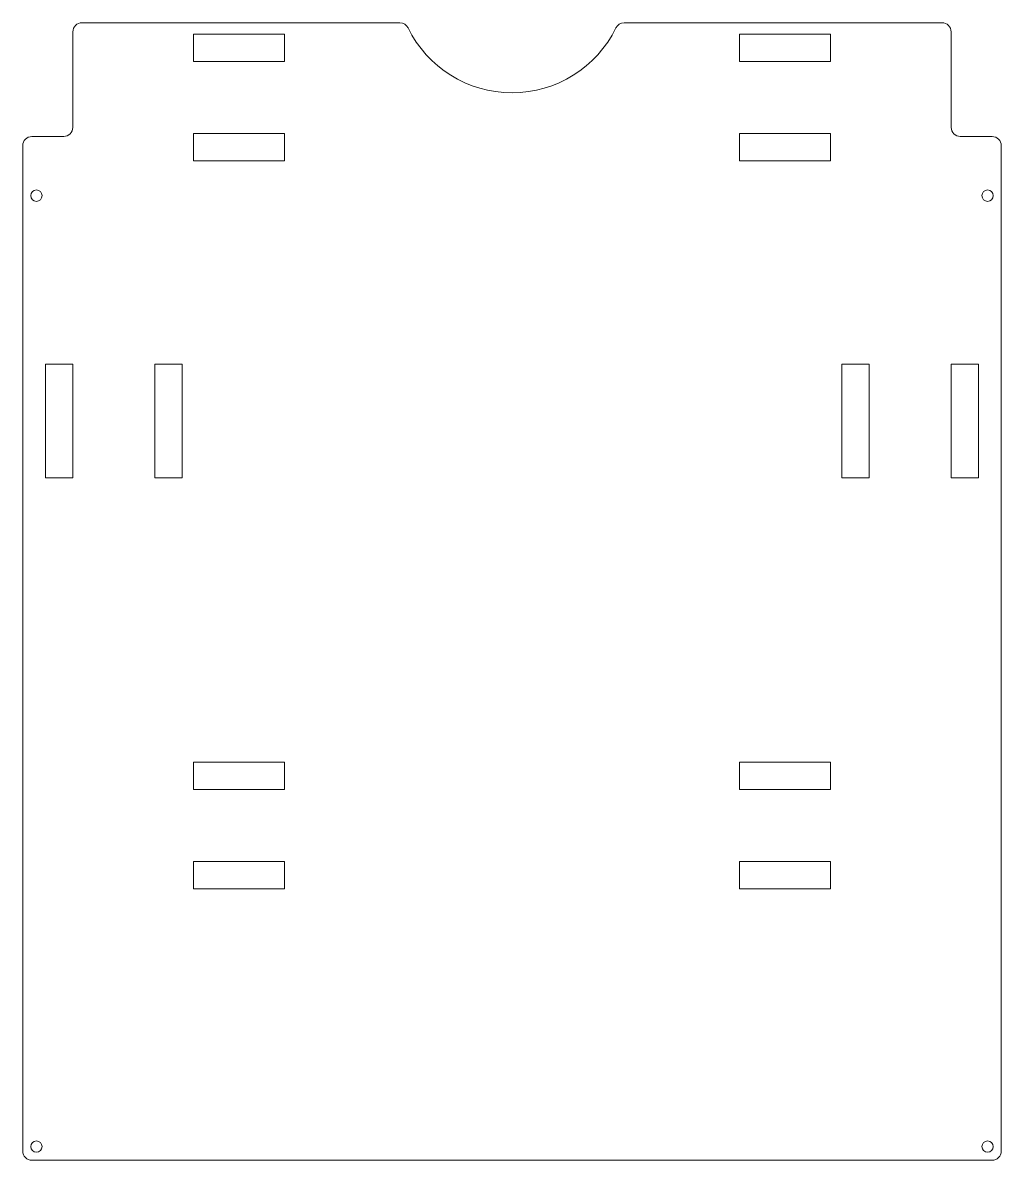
# Model space of a CAD drawing. Header units: inches. Extents: x 14.59 to 23.05, y 13.77 to 23.61.
import ezdxf

# ---------------------------------------------------------------- set-up
doc = ezdxf.new("R2010")
doc.units = ezdxf.units.IN
doc.header["$LTSCALE"] = 4
doc.header["$MEASUREMENT"] = 0

msp = doc.modelspace()

# ---------------------------------------------------------------- linework, layer by layer
at = {"color": 7, "linetype": 'Continuous', "lineweight": 15}
for p, q in [((15.0228, 22.7041), (15.0228, 23.5308)), ((17.8522, 23.6096), (15.1015, 23.6096)), ((22.5425, 23.6096), (19.7918, 23.6096)), ((22.6212, 22.7041), (22.6212, 23.5308)), ((16.8535, 23.5112), (16.0661, 23.5112)), ((16.0661, 23.5112), (16.0661, 23.2749)), ((16.8535, 23.2749), (16.8535, 23.5112)), ((20.7905, 23.2749), (20.7905, 23.5112)), ((20.7905, 23.5112), (21.5779, 23.5112)), ((21.5779, 23.5112), (21.5779, 23.2749)), ((16.0661, 23.2749), (16.8535, 23.2749)), ((21.5779, 23.2749), (20.7905, 23.2749)), ((16.8535, 22.6499), (16.0661, 22.6499)), ((16.0661, 22.6499), (16.0661, 22.4137)), ((16.8535, 22.4137), (16.8535, 22.6499)), ((20.7905, 22.4137), (20.7905, 22.6499)), ((20.7905, 22.6499), (21.5779, 22.6499)), ((21.5779, 22.6499), (21.5779, 22.4137)), ((14.5897, 22.5466), (14.5897, 13.8458)), ((14.6684, 22.6253), (14.944, 22.6253)), ((22.9755, 22.6253), (22.6999, 22.6253)), ((23.0543, 13.8458), (23.0543, 22.5466)), ((16.0661, 22.4137), (16.8535, 22.4137)), ((21.5779, 22.4137), (20.7905, 22.4137)), ((14.7866, 19.6726), (14.7866, 20.6568)), ((14.7866, 20.6568), (15.0228, 20.6568)), ((15.0228, 20.6568), (15.0228, 19.6726)), ((15.7314, 19.6726), (15.7314, 20.6568)), ((15.7314, 20.6568), (15.9677, 20.6568)), ((15.9677, 20.6568), (15.9677, 19.6726)), ((21.9125, 20.6568), (21.6763, 20.6568)), ((21.6763, 20.6568), (21.6763, 19.6726)), ((21.9125, 19.6726), (21.9125, 20.6568)), ((22.8574, 20.6568), (22.6212, 20.6568)), ((22.6212, 20.6568), (22.6212, 19.6726)), ((22.8574, 19.6726), (22.8574, 20.6568)), ((15.0228, 19.6726), (14.7866, 19.6726)), ((15.9677, 19.6726), (15.7314, 19.6726)), ((21.6763, 19.6726), (21.9125, 19.6726)), ((22.6212, 19.6726), (22.8574, 19.6726)), ((16.8535, 17.2119), (16.0661, 17.2119)), ((16.0661, 17.2119), (16.0661, 16.9757)), ((16.8535, 16.9757), (16.8535, 17.2119)), ((20.7905, 16.9757), (20.7905, 17.2119)), ((20.7905, 17.2119), (21.5779, 17.2119)), ((21.5779, 17.2119), (21.5779, 16.9757)), ((16.0661, 16.9757), (16.8535, 16.9757)), ((21.5779, 16.9757), (20.7905, 16.9757)), ((16.8535, 16.3507), (16.0661, 16.3507)), ((16.0661, 16.3507), (16.0661, 16.1145)), ((16.8535, 16.1145), (16.8535, 16.3507)), ((20.7905, 16.1145), (20.7905, 16.3507)), ((20.7905, 16.3507), (21.5779, 16.3507)), ((21.5779, 16.3507), (21.5779, 16.1145)), ((16.0661, 16.1145), (16.8535, 16.1145)), ((21.5779, 16.1145), (20.7905, 16.1145)), ((14.6684, 13.7671), (22.9755, 13.7671))]:
    msp.add_line(p, q, dxfattribs=at)
for centre in [(14.7078, 22.1135), (22.9362, 22.1135), (14.7078, 13.8852), (22.9362, 13.8852)]:
    msp.add_circle(centre, 0.0492, dxfattribs=at)
for centre, radius, start, end in [((15.1015, 23.5308), 0.0787, 90, 180), ((17.8522, 23.5308), 0.0787, 25.97355, 90), ((18.822, 24.0033), 1, 205.97355, 334.02645), ((19.7918, 23.5308), 0.0787, 90, 154.02645), ((22.5425, 23.5308), 0.0787, 0, 90), ((14.944, 22.7041), 0.0787, 270, 0), ((22.6999, 22.7041), 0.0787, 180, 270), ((14.6684, 22.5466), 0.0787, 90, 180), ((22.9755, 22.5466), 0.0787, 0, 90), ((14.6684, 13.8458), 0.0787, 180, 270), ((22.9755, 13.8458), 0.0787, 270, 0)]:
    msp.add_arc(centre, radius, start, end, dxfattribs=at)

doc.saveas('drawing.dxf')
